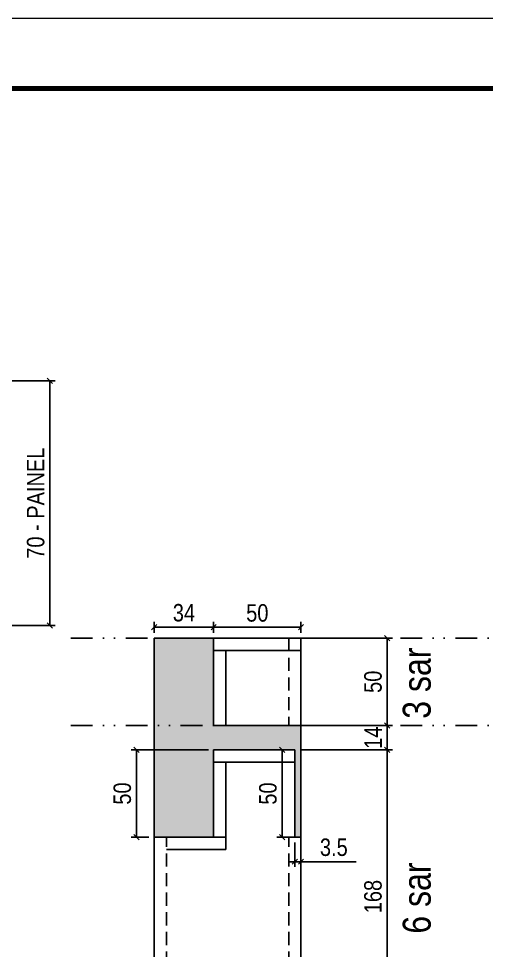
# Model space of a CAD drawing. Extents: x 14400 to 27878, y -21631 to 6985.
# Drawn here: x 17972 to 18239, y -6183 to -5650 of the extents above; entities that cross this region are included whole.
import ezdxf

# ---------------------------------------------------------------- set-up
doc = ezdxf.new("R2010")
doc.units = 0
for name, pattern in [('DASHED', [0.75, 0.5, -0.25]), ('DIVIDE2', [0.625, 0.25, -0.125, 0, -0.125, 0, -0.125]), ('HIDDEN', [0.375, 0.25, -0.125])]:
    doc.linetypes.add(name, pattern=pattern)
for name, color, linetype in [('COTA', 241, 'Continuous'), ('NOMENCLATURA', 7, 'Continuous'), ('Nível', 160, 'Continuous'), ('Painéis', 200, 'Continuous'), ('SARR_2.2x7', 40, 'Continuous'), ('Sarrafo de Pressão', 42, 'HIDDEN')]:
    doc.layers.add(name, color=color, linetype=linetype)
doc.layers.add('Folhas', color=255, linetype='Continuous', lineweight=9)
doc.layers.add('SARRAFO DE PRESSAO', color=251, linetype='DASHED', lineweight=9)
doc.styles.add('ARIAL_NARROW', font='ARIALN.TTF', dxfattribs={"height": 0.2})
doc.styles.add('COTA TECNICA', font='techl___.ttf', dxfattribs={"height": 10})
doc.styles.add('COTA TECNICA 2X', font='techl___.ttf', dxfattribs={"height": 10})
doc.dimstyles.new('PAINEL', dxfattribs={"dimtxt": 10, "dimasz": 3, "dimexe": 3, "dimexo": 3, "dimgap": 3, "dimtad": 1, "dimdec": 1, "dimzin": 12, "dimdsep": 46, "dimtxsty": 'COTA TECNICA', "dimblk1": 'OBLIQUE', "dimblk2": 'OBLIQUE', "dimsah": 1, "dimcen": 0.9, "dimclrd": 4, "dimclre": 4, "dimclrt": 240, "dimadec": 1, "dimazin": 3, "dimtfac": 1, "dimtdec": 1, "dimtmove": 0, "dimatfit": 3, "dimfxl": 1, "dimtolj": 1, "dimtzin": 12, "dimarcsym": 0})
doc.dimstyles.new('SECAO PILAR', dxfattribs={"dimtxt": 10, "dimasz": 3, "dimexe": 3, "dimexo": 3, "dimgap": 3, "dimtad": 1, "dimdec": 1, "dimlfac": 0.5, "dimzin": 12, "dimdsep": 46, "dimtxsty": 'COTA TECNICA 2X', "dimblk1": 'OBLIQUE', "dimblk2": 'OBLIQUE', "dimsah": 1, "dimcen": 0.9, "dimclrd": 256, "dimclre": 256, "dimclrt": 256, "dimadec": 1, "dimazin": 3, "dimtfac": 1, "dimtdec": 1, "dimtmove": 0, "dimatfit": 3, "dimfxl": 1, "dimtolj": 1, "dimtzin": 12, "dimarcsym": 0})

# ---------------------------------------------------------------- blocks, each defined once
blk = doc.blocks.new('9999999999')
at = {"layer": 'Folhas'}
blk.add_lwpolyline([(98138.98, 34190.21), (99623.98, 34190.21), (99623.98, 35240.21), (98138.98, 35240.21)], close=True, dxfattribs=at)
at = {"layer": 'Folhas', "color": 30, "const_width": 3}
blk.add_lwpolyline([(98213.98, 34230.21), (99583.98, 34230.21), (99583.98, 35200.21), (98213.98, 35200.21)], close=True, dxfattribs=at)
blk = doc.blocks.new('_Oblique')
at = {"color": 0, "linetype": 'ByBlock', "lineweight": -2}
blk.add_line((-0.5, -0.5), (0.5, 0.5), dxfattribs=at)
blk = doc.blocks.new('*D2338')
at = {"layer": 'COTA', "color": 4, "lineweight": -2, "transparency": 16777216}
for p, q in [((18136.22, -6054.32), (18185.59, -6054.32)), ((18182.59, -6068.32), (18182.59, -6054.32)), ((18132.72, -6068.32), (18185.59, -6068.32))]:
    blk.add_line(p, q, dxfattribs=at)
at = {"layer": 'Defpoints', "color": 0, "transparency": 16777216}
for p in [(18133.22, -6054.32), (18182.59, -6054.32), (18129.72, -6068.32)]:
    blk.add_point(p, dxfattribs=at)
at = {"layer": 'COTA', "color": 4, "lineweight": -2, "transparency": 16777216, "xscale": 3, "yscale": 3, "zscale": 3}
for p, rotation in [((18182.59, -6054.32), 90), ((18182.59, -6068.32), 270)]:
    blk.add_blockref('_Oblique', p, dxfattribs=dict(at, rotation=rotation))
at = {"layer": 'COTA', "color": 240, "transparency": 16777216, "insert": (18174.51, -6061.32), "char_height": 10, "attachment_point": 5, "rotation": 90, "style": 'COTA TECNICA'}
blk.add_mtext('\\A1;14', dxfattribs=at)
blk = doc.blocks.new('*D2339')
at = {"layer": 'COTA', "color": 4, "lineweight": -2, "transparency": 16777216}
for p, q in [((18132.72, -6068.32), (18185.59, -6068.32)), ((18182.59, -6236.32), (18182.59, -6068.32)), ((18136.22, -6236.32), (18185.59, -6236.32))]:
    blk.add_line(p, q, dxfattribs=at)
at = {"layer": 'Defpoints', "color": 0, "transparency": 16777216}
for p in [(18129.72, -6068.32), (18182.59, -6068.32), (18133.22, -6236.32)]:
    blk.add_point(p, dxfattribs=at)
at = {"layer": 'COTA', "color": 4, "lineweight": -2, "transparency": 16777216, "xscale": 3, "yscale": 3, "zscale": 3}
for p, rotation in [((18182.59, -6068.32), 90), ((18182.59, -6236.32), 270)]:
    blk.add_blockref('_Oblique', p, dxfattribs=dict(at, rotation=rotation))
at = {"layer": 'COTA', "color": 240, "transparency": 16777216, "insert": (18174.46, -6152.32), "char_height": 10, "attachment_point": 5, "rotation": 90, "style": 'COTA TECNICA'}
blk.add_mtext('\\A1;168', dxfattribs=at)
blk = doc.blocks.new('*D2340')
at = {"layer": 'COTA', "color": 4, "lineweight": -2, "transparency": 16777216}
for p, q in [((18136.22, -6004.32), (18185.59, -6004.32)), ((18182.59, -6004.32), (18182.59, -6054.32)), ((18136.22, -6054.32), (18185.59, -6054.32))]:
    blk.add_line(p, q, dxfattribs=at)
at = {"layer": 'Defpoints', "color": 0, "transparency": 16777216}
for p in [(18133.22, -6004.32), (18133.22, -6054.32), (18182.59, -6054.32)]:
    blk.add_point(p, dxfattribs=at)
at = {"layer": 'COTA', "color": 4, "lineweight": -2, "transparency": 16777216, "xscale": 3, "yscale": 3, "zscale": 3}
for p, rotation in [((18182.59, -6004.32), 90), ((18182.59, -6054.32), 270)]:
    blk.add_blockref('_Oblique', p, dxfattribs=dict(at, rotation=rotation))
at = {"layer": 'COTA', "color": 240, "transparency": 16777216, "insert": (18174.48, -6029.32), "char_height": 10, "attachment_point": 5, "rotation": 90, "style": 'COTA TECNICA'}
blk.add_mtext('\\A1;50', dxfattribs=at)
blk = doc.blocks.new('*D2342')
at = {"layer": 'COTA', "lineweight": -2, "transparency": 16777216}
for p, q in [((17915.77, -5857.04), (17992.51, -5857.04)), ((17989.51, -5997.04), (17989.51, -5857.04)), ((17915.77, -5997.04), (17992.51, -5997.04))]:
    blk.add_line(p, q, dxfattribs=at)
at = {"layer": 'Defpoints', "color": 0, "transparency": 16777216}
for p in [(17912.77, -5857.04), (17989.51, -5857.04), (17912.77, -5997.04)]:
    blk.add_point(p, dxfattribs=at)
at = {"layer": 'COTA', "lineweight": -2, "transparency": 16777216, "xscale": 3, "yscale": 3, "zscale": 3}
for p, rotation in [((17989.51, -5857.04), 90), ((17989.51, -5997.04), 270)]:
    blk.add_blockref('_Oblique', p, dxfattribs=dict(at, rotation=rotation))
at = {"layer": 'COTA', "transparency": 16777216, "insert": (17981.4, -5927.04), "char_height": 10, "attachment_point": 5, "rotation": 90, "style": 'COTA TECNICA 2X'}
blk.add_mtext('\\A1;70 - PAINEL', dxfattribs=at)
blk = doc.blocks.new('*D2351')
at = {"layer": 'COTA', "color": 4, "lineweight": -2, "transparency": 16777216}
for p, q in [((18049.22, -6001.32), (18049.22, -5995.05)), ((18083.22, -6001.32), (18083.22, -5995.05)), ((18049.22, -5998.05), (18083.22, -5998.05))]:
    blk.add_line(p, q, dxfattribs=at)
at = {"layer": 'Defpoints', "color": 0, "transparency": 16777216}
for p in [(18083.22, -5998.05), (18049.22, -6004.32), (18083.22, -6004.32)]:
    blk.add_point(p, dxfattribs=at)
at = {"layer": 'COTA', "color": 4, "lineweight": -2, "transparency": 16777216, "xscale": 3, "yscale": 3, "zscale": 3, "rotation": 180}
blk.add_blockref('_Oblique', (18049.22, -5998.05), dxfattribs=at)
at = {"layer": 'COTA', "color": 4, "lineweight": -2, "transparency": 16777216, "xscale": 3, "yscale": 3, "zscale": 3}
blk.add_blockref('_Oblique', (18083.22, -5998.05), dxfattribs=at)
at = {"layer": 'COTA', "color": 240, "transparency": 16777216, "insert": (18066.22, -5989.84), "char_height": 10, "attachment_point": 5, "style": 'COTA TECNICA'}
blk.add_mtext('\\A1;34', dxfattribs=at)
blk = doc.blocks.new('*D2352')
at = {"layer": 'COTA', "color": 4, "lineweight": -2, "transparency": 16777216}
for p, q in [((18083.22, -6001.32), (18083.22, -5995.05)), ((18133.22, -6001.32), (18133.22, -5995.05)), ((18083.22, -5998.05), (18133.22, -5998.05))]:
    blk.add_line(p, q, dxfattribs=at)
at = {"layer": 'Defpoints', "color": 0, "transparency": 16777216}
for p in [(18133.22, -5998.05), (18083.22, -6004.32), (18133.22, -6004.32)]:
    blk.add_point(p, dxfattribs=at)
at = {"layer": 'COTA', "color": 4, "lineweight": -2, "transparency": 16777216, "xscale": 3, "yscale": 3, "zscale": 3, "rotation": 180}
blk.add_blockref('_Oblique', (18083.22, -5998.05), dxfattribs=at)
at = {"layer": 'COTA', "color": 4, "lineweight": -2, "transparency": 16777216, "xscale": 3, "yscale": 3, "zscale": 3}
blk.add_blockref('_Oblique', (18133.22, -5998.05), dxfattribs=at)
at = {"layer": 'COTA', "color": 240, "transparency": 16777216, "insert": (18108.22, -5989.95), "char_height": 10, "attachment_point": 5, "style": 'COTA TECNICA'}
blk.add_mtext('\\A1;50', dxfattribs=at)
blk = doc.blocks.new('*D3015')
at = {"layer": 'COTA', "color": 4, "lineweight": -2, "transparency": 16777216}
for p, q in [((18080.22, -6068.32), (18036.09, -6068.32)), ((18039.09, -6118.32), (18039.09, -6068.32)), ((18046.22, -6118.32), (18036.09, -6118.32))]:
    blk.add_line(p, q, dxfattribs=at)
at = {"layer": 'Defpoints', "color": 0, "transparency": 16777216}
for p in [(18039.09, -6068.32), (18083.22, -6068.32), (18049.22, -6118.32)]:
    blk.add_point(p, dxfattribs=at)
at = {"layer": 'COTA', "color": 4, "lineweight": -2, "transparency": 16777216, "xscale": 3, "yscale": 3, "zscale": 3}
for p, rotation in [((18039.09, -6068.32), 90), ((18039.09, -6118.32), 270)]:
    blk.add_blockref('_Oblique', p, dxfattribs=dict(at, rotation=rotation))
at = {"layer": 'COTA', "color": 240, "transparency": 16777216, "insert": (18030.98, -6093.32), "char_height": 10, "attachment_point": 5, "rotation": 90, "style": 'COTA TECNICA'}
blk.add_mtext('\\A1;50', dxfattribs=at)
blk = doc.blocks.new('*D3016')
at = {"layer": 'COTA', "color": 4, "lineweight": -2, "transparency": 16777216}
for p, q in [((18126.72, -6068.32), (18119.44, -6068.32)), ((18122.44, -6068.32), (18122.44, -6118.32)), ((18126.72, -6118.32), (18119.44, -6118.32))]:
    blk.add_line(p, q, dxfattribs=at)
at = {"layer": 'Defpoints', "color": 0, "transparency": 16777216}
for p in [(18129.72, -6068.32), (18122.44, -6118.32), (18129.72, -6118.32)]:
    blk.add_point(p, dxfattribs=at)
at = {"layer": 'COTA', "color": 4, "lineweight": -2, "transparency": 16777216, "xscale": 3, "yscale": 3, "zscale": 3}
for p, rotation in [((18122.44, -6068.32), 90), ((18122.44, -6118.32), 270)]:
    blk.add_blockref('_Oblique', p, dxfattribs=dict(at, rotation=rotation))
at = {"layer": 'COTA', "color": 240, "transparency": 16777216, "insert": (18114.33, -6093.32), "char_height": 10, "attachment_point": 5, "rotation": 90, "style": 'COTA TECNICA'}
blk.add_mtext('\\A1;50', dxfattribs=at)
blk = doc.blocks.new('*D3017')
at = {"layer": 'COTA', "color": 4, "lineweight": -2, "transparency": 16777216}
for p, q in [((18129.72, -6121.32), (18129.72, -6135.34)), ((18133.22, -6121.32), (18133.22, -6135.34)), ((18129.72, -6132.34), (18126.72, -6132.34)), ((18129.72, -6132.34), (18133.22, -6132.34)), ((18133.22, -6132.34), (18164.83, -6132.34))]:
    blk.add_line(p, q, dxfattribs=at)
at = {"layer": 'Defpoints', "color": 0, "transparency": 16777216}
for p in [(18129.72, -6118.32), (18133.22, -6118.32), (18133.22, -6132.34)]:
    blk.add_point(p, dxfattribs=at)
at = {"layer": 'COTA', "color": 4, "lineweight": -2, "transparency": 16777216, "xscale": 3, "yscale": 3, "zscale": 3}
blk.add_blockref('_Oblique', (18129.72, -6132.34), dxfattribs=at)
at = {"layer": 'COTA', "color": 4, "lineweight": -2, "transparency": 16777216, "xscale": 3, "yscale": 3, "zscale": 3, "rotation": 180}
blk.add_blockref('_Oblique', (18133.22, -6132.34), dxfattribs=at)
at = {"layer": 'COTA', "color": 240, "transparency": 16777216, "insert": (18152.02, -6124.12), "char_height": 10, "attachment_point": 5, "style": 'COTA TECNICA'}
blk.add_mtext('\\A1;3.5', dxfattribs=at)

msp = doc.modelspace()

# ---------------------------------------------------------------- hatches: boundary and pattern name
at = {"layer": 'COTA'}
h = msp.add_hatch(dxfattribs=at)
h.set_pattern_fill('AR-CONC', color=256, scale=0.03)
h.paths.add_polyline_path([(18083.22, -6004.316), (18049.22, -6004.316), (18049.22, -6054.316), (18083.22, -6054.316)])
h.paths.add_polyline_path([(18133.22, -6054.316), (18083.22, -6054.316), (18049.22, -6054.316), (18049.22, -6118.316), (18083.22, -6118.316), (18083.22, -6068.316), (18129.72, -6068.316), (18129.72, -6118.316), (18133.22, -6118.316)])

# ---------------------------------------------------------------- linework, layer by layer
for p, q in [((18049.22, -6118.316), (18049.22, -6004.316)), ((18049.22, -6004.316), (18083.22, -6004.316)), ((18133.22, -6054.316), (18133.22, -6118.316)), ((18083.22, -6118.316), (18090.22, -6118.316)), ((18090.22, -6118.316), (18090.22, -6125.316))]:
    msp.add_line(p, q, dxfattribs=at)
at = {"layer": 'Nível', "color": 4, "linetype": 'DIVIDE2', "ltscale": 50}
for p, q in [((18001.451, -6004.316), (19028.467, -6004.316)), ((18001.451, -6054.316), (19028.467, -6054.316))]:
    msp.add_line(p, q, dxfattribs=at)
at = {"layer": 'Painéis'}
for p, q in [((18083.22, -6004.316), (18083.22, -6054.316)), ((18133.22, -6004.316), (18083.22, -6004.316)), ((18133.22, -6004.316), (18133.22, -6054.316)), ((18133.22, -6054.316), (18083.22, -6054.316)), ((18129.72, -6068.316), (18083.22, -6068.316)), ((18083.22, -6068.316), (18083.22, -6118.316)), ((18129.72, -6068.316), (18129.72, -6118.316)), ((18049.22, -6118.316), (18049.22, -6358.316)), ((18083.22, -6118.316), (18049.22, -6118.316)), ((18133.22, -6118.316), (18126.22, -6118.316)), ((18133.22, -6358.316), (18133.22, -6118.316))]:
    msp.add_line(p, q, dxfattribs=at)
at = {"layer": 'SARR_2.2x7'}
for p, q in [((18133.22, -6011.316), (18083.22, -6011.316)), ((18090.22, -6011.316), (18090.22, -6054.316)), ((18129.72, -6075.316), (18083.22, -6075.316)), ((18090.22, -6075.316), (18090.22, -6118.316)), ((18090.22, -6125.316), (18056.22, -6125.316))]:
    msp.add_line(p, q, dxfattribs=at)
at = {"layer": 'Sarrafo de Pressão', "ltscale": 30}
for p, q in [((18126.22, -6004.316), (18126.22, -6054.316)), ((18056.22, -6236.316), (18056.22, -6118.316)), ((18126.22, -6236.316), (18126.22, -6118.316))]:
    msp.add_line(p, q, dxfattribs=at)

# ---------------------------------------------------------------- block references
at = {"layer": 'SARRAFO DE PRESSAO', "color": 6, "linetype": 'ByBlock'}
msp.add_blockref('9999999999', (-80555.511, -40889.804), dxfattribs=at)

# ---------------------------------------------------------------- texts
at = {"layer": 'NOMENCLATURA', "style": 'ARIAL_NARROW'}
for s, p in [('3 sar', (18207.463, -6050.489)), ('6 sar', (18207.463, -6173.537))]:
    msp.add_text(s, height=16, rotation=90, dxfattribs=at).set_placement(p)

# ---------------------------------------------------------------- dimensions: what is measured, and where the dimension line sits
at = {"layer": 'COTA'}
dim = msp.add_linear_dim(base=(17989.507, -5857.044), p1=(17912.772, -5997.044), p2=(17912.772, -5857.044), angle=90, text='<> - PAINEL', dimstyle='SECAO PILAR', dxfattribs=at)
dim.commit()
dim.dimension.update_dxf_attribs({"geometry": '*D2342', "text_midpoint": (17981.405, -5927.044)})
for base, p1, p2, picture, middle in [((18083.22, -5998.055), (18049.22, -6004.316), (18083.22, -6004.316), '*D2351', (18066.22, -5989.836)), ((18133.22, -5998.055), (18083.22, -6004.316), (18133.22, -6004.316), '*D2352', (18108.22, -5989.945)), ((18133.22, -6132.344), (18129.72, -6118.316), (18133.22, -6118.316), '*D3017', (18152.023, -6124.124))]:
    dim = msp.add_linear_dim(base=base, p1=p1, p2=p2, dimstyle='PAINEL', dxfattribs=at)
    dim.commit()
    dim.dimension.update_dxf_attribs({"geometry": picture, "text_midpoint": middle})
for base, p1, p2, picture, middle in [((18182.587, -6054.316), (18133.22, -6004.316), (18133.22, -6054.316), '*D2340', (18174.478, -6029.316)), ((18039.09, -6068.316), (18049.22, -6118.316), (18083.22, -6068.316), '*D3015', (18030.98, -6093.316)), ((18122.444, -6118.316), (18129.72, -6068.316), (18129.72, -6118.316), '*D3016', (18114.335, -6093.316)), ((18182.587, -6068.316), (18133.22, -6236.316), (18129.72, -6068.316), '*D2339', (18174.463, -6152.316))]:
    dim = msp.add_linear_dim(base=base, p1=p1, p2=p2, angle=90, dimstyle='PAINEL', dxfattribs=at)
    dim.commit()
    dim.dimension.update_dxf_attribs({"geometry": picture, "text_midpoint": middle})
dim = msp.add_linear_dim(base=(18182.587, -6054.316), p1=(18129.72, -6068.316), p2=(18133.22, -6054.316), angle=90, dimstyle='PAINEL', dxfattribs=at)
dim.commit()
dim.dimension.update_dxf_attribs({"geometry": '*D2338', "text_midpoint": (18182.587, -6061.316), "dimtype": 160})

doc.saveas('drawing.dxf')
